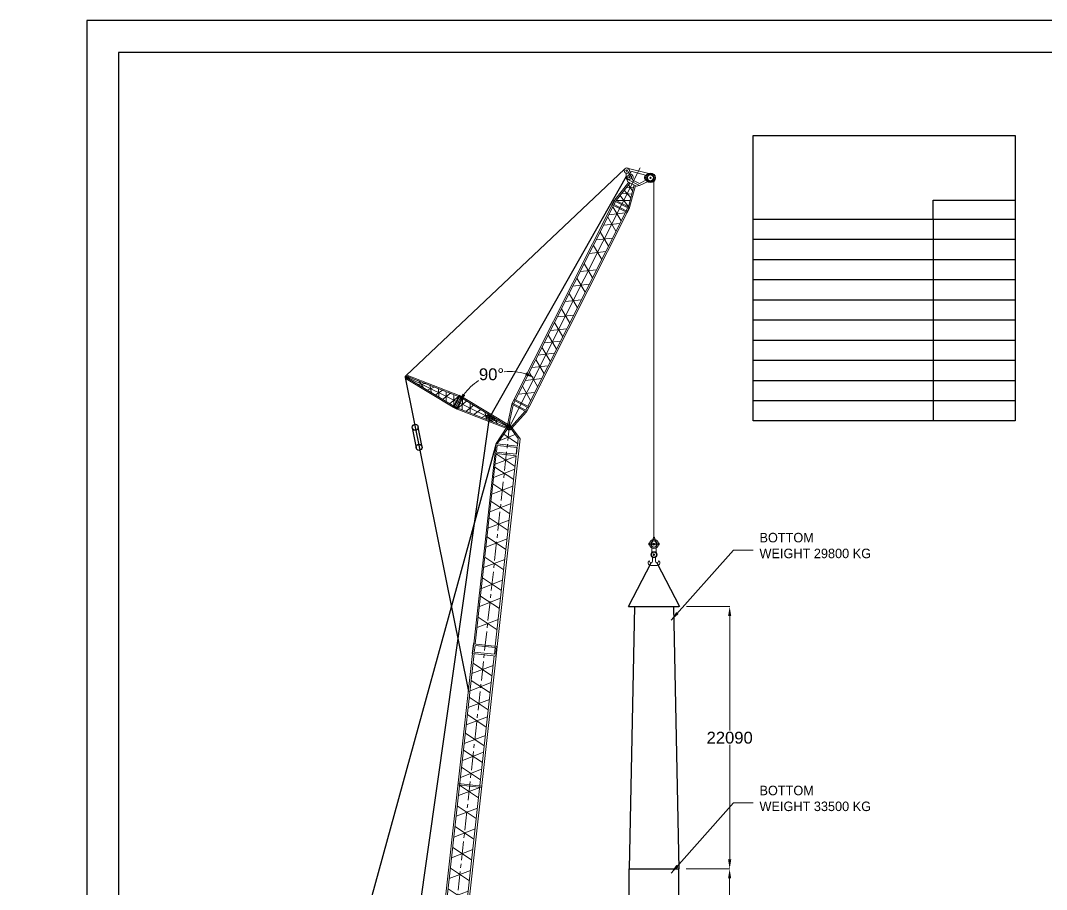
# Model space of a CAD drawing. Header units: millimetres. Extents: x -532461 to 503061443, y -184551 to 137919.
# Drawn here: x -285112 to -198734, y -119306 to -46127 of the extents above; entities that cross this region are included whole.
import ezdxf

# ---------------------------------------------------------------- set-up
doc = ezdxf.new("R2010")
doc.units = ezdxf.units.MM
doc.linetypes.add('CENTER', pattern=[50.8, 31.75, -6.35, 6.35, -6.35])
doc.linetypes.add('HIDDEN', pattern=[9.525, 6.35, -3.175])
doc.styles.get("Standard").update_dxf_attribs({"font": 'arial.ttf'})
doc.dimstyles.get("Standard").update_dxf_attribs({"dimtxt": 1000, "dimasz": 800, "dimexe": 0.18, "dimexo": 600, "dimgap": 100, "dimtad": 0, "dimtih": 1, "dimtoh": 1, "dimdec": 0, "dimzin": 0, "dimdsep": 46, "dimtxsty": 'Standard', "dimcen": 0.09, "dimadec": 0, "dimazin": 0, "dimtfac": 1, "dimtdec": 0, "dimtofl": 0, "dimtmove": 0, "dimatfit": 3, "dimfxl": 1, "dimtolj": 1, "dimtzin": 0, "dimlwd": 5, "dimlwe": 5, "dimarcsym": 0})

# ---------------------------------------------------------------- blocks, each defined once
blk = doc.blocks.new('Main boom-73.5mtr')
at = {"color": 7, "linetype": 'CENTER', "lineweight": 5, "ltscale": 50}
blk.add_line((7993, 73557), (12, 105), dxfattribs=at)
at = {"color": 7, "lineweight": 18, "ltscale": 50}
for p, q in [((7746, 73091), (6828, 71732)), ((7786, 72950), (6936, 71693)), ((8104, 72962), (8696, 72158)), ((8131, 73115), (8854, 72131)), ((8625, 71509), (8696, 72158)), ((5105, 54844), (6847, 70877)), ((6861, 71006), (6922, 71564)), ((6794, 54660), (8537, 70694))]:
    blk.add_line(p, q, dxfattribs=at)
at = {"color": 7, "lineweight": 18}
for p, q in [((4982, 54857), (6828, 71732)), ((6954, 54643), (8854, 72131)), ((8537, 70694), (6847, 70877)), ((6861, 71006), (6922, 71564)), ((8551, 70822), (6861, 71006)), ((8612, 71381), (6922, 71564)), ((8625, 71509), (6936, 71693)), ((6954, 54643), (4946, 54861)), ((5030, 54157), (5091, 54715)), ((6781, 54532), (5091, 54715)), ((-232, 7210), (4891, 54042)), ((-67, 7252), (5016, 54029)), ((1623, 7068), (6706, 53845)), ((1776, 6992), (6865, 53828)), ((6865, 53828), (4886, 54043)), ((6719, 53973), (5030, 54157)), ((5661, 42746), (3679, 42962)), ((5675, 42875), (3693, 43090)), ((3986, 29280), (2296, 29463)), ((4047, 29838), (2357, 30021)), ((4078, 29662), (2389, 29845)), ((3972, 29151), (2282, 29335)), ((2552, 15616), (862, 15800)), ((2566, 15745), (876, 15928)), ((2650, 15041), (642, 15259)), ((2477, 14930), (788, 15113)), ((-232, 7210), (-79, 64)), ((1782, 7051), (-226, 7269)), ((1598, 6941), (-69, 7122)), ((-69, 7122), (-49, 6495)), ((95, 47), (1776, 6992)), ((1443, 6333), (1598, 6941)), ((1443, 6333), (-49, 6495)), ((1411, 6207), (-45, 6365)), ((-45, 6365), (31, 4029)), ((836, 3941), (1411, 6207)), ((31, 4029), (844, 3941)), ((36, 3864), (124, 1138)), ((36, 3864), (795, 3782)), ((124, 1138), (795, 3782))]:
    blk.add_line(p, q, dxfattribs=at)
at = {"color": 7, "lineweight": 5}
for p, q in [((7135, 71987), (8448, 72495)), ((7487, 72508), (8650, 71736)), ((6844, 70848), (8439, 69791)), ((6749, 69974), (8534, 70664)), ((6629, 68872), (8414, 69562)), ((6724, 69745), (8319, 68688)), ((6569, 68318), (8164, 67261)), ((6474, 67445), (8259, 68135)), ((6316, 65984), (8100, 66673)), ((6411, 66857), (8005, 65800)), ((6163, 64583), (7948, 65273)), ((6258, 65457), (7853, 64400)), ((5991, 62995), (7775, 63685)), ((6086, 63869), (7680, 62811)), ((5804, 61271), (7588, 61961)), ((5898, 62144), (7493, 61087)), ((5614, 59524), (7398, 60214)), ((5709, 60397), (7303, 59340)), ((5543, 58876), (7138, 57819)), ((5448, 58003), (7233, 58693)), ((5349, 57090), (6944, 56033)), ((5254, 56216), (7039, 56906)), ((4833, 52341), (6617, 53030)), ((4928, 53214), (6523, 52157)), ((4677, 50900), (6461, 51590)), ((4771, 51773), (6366, 50716)), ((4523, 49485), (6307, 50175)), ((4618, 50358), (6212, 49301)), ((4363, 48018), (6148, 48708)), ((4458, 48892), (6053, 47835)), ((4193, 46449), (5977, 47139)), ((4288, 47322), (5882, 46265)), ((4134, 45906), (5728, 44849)), ((4039, 45032), (5823, 45722)), ((3883, 43595), (5667, 44285)), ((3978, 44469), (5572, 43412)), ((3717, 42074), (5502, 42764)), ((3812, 42947), (5407, 41890)), ((3528, 40327), (5312, 41017)), ((3623, 41200), (5217, 40143)), ((3338, 38580), (5122, 39270)), ((3433, 39454), (5027, 38396)), ((3148, 36833), (4932, 37523)), ((3243, 37707), (4837, 36650)), ((2958, 35086), (4742, 35776)), ((3053, 35960), (4648, 34903)), ((2768, 33339), (4553, 34029)), ((2863, 34213), (4458, 33156)), ((2578, 31592), (4363, 32282)), ((2673, 32466), (4268, 31409)), ((2389, 29845), (4173, 30535)), ((2484, 30719), (4078, 29662)), ((2188, 28461), (3972, 29151)), ((2282, 29335), (3877, 28278)), ((1998, 26714), (3782, 27404)), ((2093, 27588), (3687, 26531)), ((1808, 24967), (3592, 25657)), ((1903, 25841), (3497, 24784)), ((1636, 22916), (3420, 23606)), ((1731, 23789), (3325, 22732)), ((1446, 21169), (3230, 21859)), ((1541, 22043), (3135, 20985)), ((1256, 19422), (3040, 20112)), ((1351, 20296), (2945, 19239)), ((1066, 17675), (2851, 18365)), ((1161, 18549), (2756, 17492)), ((876, 15928), (2661, 16618)), ((971, 16802), (2566, 15745)), ((693, 14240), (2477, 14930)), ((788, 15113), (2382, 14056)), ((503, 12493), (2287, 13183)), ((598, 13366), (2192, 12309)), ((313, 10746), (2098, 11436)), ((408, 11619), (2003, 10562)), ((119, 8960), (1903, 9650)), ((214, 9833), (1809, 8776)), ((-67, 7252), (1718, 7942)), ((28, 8125), (1623, 7068))]:
    blk.add_line(p, q, dxfattribs=at)
at = {"color": 7, "ltscale": 50}
blk.add_line((8551, 70822), (8611, 71381), dxfattribs=at)
at = {"color": 7, "lineweight": 13}
for p, q in [((8771, 71363), (8771, 71363)), ((8785, 71492), (8785, 71492))]:
    blk.add_line(p, q, dxfattribs=at)
for p, q in [((4891, 54042), (4982, 54857)), ((6781, 54532), (6719, 53973)), ((6865, 53828), (6954, 54643))]:
    blk.add_line(p, q)
at = {"color": 7, "lineweight": 18, "ltscale": 50}
for centre, radius in [((7940, 73070), 196), ((7940, 73070), 157), ((7940, 73070), 157), ((0, 0), 74), ((0, 0), 43.9)]:
    blk.add_circle(centre, radius, dxfattribs=at)
at = {"color": 7, "lineweight": 18}
blk.add_circle((7940, 73070), 62.4, dxfattribs=at)
blk.add_circle((7940, 73070), 62.4, dxfattribs=at)
blk.add_circle((7940, 73070), 62.4, dxfattribs=at)
blk.add_circle((7940, 73070), 62.4, dxfattribs=at)
at = {"color": 7, "linetype": 'HIDDEN', "lineweight": 18, "ltscale": 1500}
for radius in [62.4, 62.4, 49.9, 49.9]:
    blk.add_circle((7940, 73070), radius, dxfattribs=at)
blk.add_circle((0, 0), 106)
blk = doc.blocks.new('luff-24.5mtr')
at = {"color": 7, "linetype": 'CENTER', "lineweight": 5, "ltscale": 2500}
blk.add_line((0, 0), (11719, 21515), dxfattribs=at)
at = {"color": 7, "lineweight": 18, "ltscale": 50}
for p, q in [((10524, 20610), (10526, 21100)), ((10626, 21529), (12414, 21011)), ((10925, 21260), (12144, 20892)), ((9491, 18881), (10720, 20334)), ((9594, 18824), (10824, 20278)), ((10524, 20610), (11606, 20021)), ((10610, 18270), (11165, 20092)), ((10634, 20381), (11354, 19988)), ((10714, 18214), (11268, 20035)), ((11005, 20521), (11598, 20199)), ((11598, 20199), (12141, 20453)), ((11606, 20021), (12389, 20378)), ((9263, 18463), (498, 2371)), ((9367, 18407), (601, 2314)), ((9263, 18463), (10488, 17799)), ((9309, 18548), (10534, 17883)), ((9548, 18740), (9413, 18492)), ((9445, 18796), (10668, 18130)), ((9491, 18881), (10714, 18214)), ((10551, 18195), (10417, 17947)), ((10384, 17855), (1618, 1760)), ((10488, 17799), (1722, 1704)), ((271, 1954), (-172, 93)), ((375, 1898), (-31, 193)), ((271, 1954), (498, 2371)), ((271, 1954), (1495, 1288)), ((317, 2038), (1541, 1372)), ((421, 1982), (555, 2230)), ((452, 2286), (1676, 1620)), ((498, 2371), (1722, 1704)), ((1495, 1288), (172, -94)), ((1392, 1345), (179, 79)), ((1400, 1339), (1400, 1339)), ((1437, 1428), (1572, 1676)), ((1495, 1288), (1722, 1704)), ((1581, 1671), (1581, 1671))]:
    blk.add_line(p, q, dxfattribs=at)
at = {"color": 7, "lineweight": 5, "ltscale": 50}
for p, q in [((10482, 19873), (11105, 19898)), ((11010, 19585), (10693, 20123)), ((10610, 18270), (9948, 19242)), ((10102, 19425), (10933, 19330)), ((10840, 19024), (10309, 19669)), ((9308, 18303), (9967, 17090)), ((9594, 18824), (10770, 18794)), ((8842, 17447), (9501, 16234)), ((10326, 17751), (8950, 17642)), ((9860, 16895), (8484, 16786)), ((9193, 15670), (7817, 15561)), ((8175, 16222), (8834, 15009)), ((7566, 15104), (8225, 13891)), ((8584, 14552), (7208, 14443)), ((7768, 13055), (6392, 12946)), ((6751, 13607), (7410, 12394)), ((6091, 12396), (6750, 11183)), ((7109, 11844), (5733, 11735)), ((6412, 10564), (5036, 10455)), ((5394, 11116), (6053, 9903)), ((4703, 9847), (5362, 8634)), ((4085, 8713), (4744, 7501)), ((5720, 9295), (4344, 9186)), ((5103, 8161), (3727, 8052)), ((4547, 7142), (3171, 7033)), ((3530, 7694), (4189, 6481)), ((3984, 6131), (2608, 6022)), ((2966, 6683), (3625, 5470)), ((2420, 5653), (3077, 4439)), ((1840, 4588), (2497, 3374)), ((3428, 5106), (2052, 4997)), ((2857, 4035), (1480, 3928)), ((2229, 2882), (853, 2775)), ((1212, 3436), (1869, 2222))]:
    blk.add_line(p, q, dxfattribs=at)
at = {"color": 7, "lineweight": 5}
for p, q in [((10754, 19888), (10743, 19886)), ((9847, 18261), (9852, 18250)), ((10028, 18593), (10032, 18583)), ((985, 1991), (996, 1993)), ((802, 1660), (813, 1662))]:
    blk.add_line(p, q, dxfattribs=at)
for p, q in [((9263, 18463), (9491, 18881)), ((10488, 17799), (10714, 18214))]:
    blk.add_line(p, q)
at = {"color": 7, "ltscale": 50}
for p, q in [((10619, 18266), (10619, 18266)), ((10425, 17942), (10426, 17942))]:
    blk.add_line(p, q, dxfattribs=at)
at = {"color": 7}
blk.add_line((2842, 3484), (2841, 3484), dxfattribs=at)
at = {"color": 7, "lineweight": 18, "ltscale": 50}
for centre, radius in [((10573, 21316), 220), ((10573, 21316), 65.3), ((10780, 20744), 183), ((10780, 20744), 57.2), ((12547, 20647), 313), ((12547, 20647), 253), ((12547, 20647), 53.9), ((0, 0), 196), ((0, 0), 157), ((0, 0), 157)]:
    blk.add_circle(centre, radius, dxfattribs=at)
at = {"color": 7, "ltscale": 50}
blk.add_circle((12547, 20647), 388, dxfattribs=at)
at = {"color": 7, "lineweight": 18}
blk.add_circle((0, 0), 62.4, dxfattribs=at)
blk.add_circle((0, 0), 62.4, dxfattribs=at)
blk.add_circle((0, 0), 62.4, dxfattribs=at)
blk.add_circle((0, 0), 62.4, dxfattribs=at)
at = {"color": 7, "linetype": 'HIDDEN', "lineweight": 18, "ltscale": 1500}
for radius in [62.4, 62.4, 49.9, 49.9]:
    blk.add_circle((0, 0), radius, dxfattribs=at)
at = {"color": 7, "lineweight": 18, "ltscale": 50}
for centre, radius, start, end in [((10573, 21316), 357, 299.03715, 351.06727), ((10830, 20738), 279, 309.03584, 107.46167), ((12360, 20671), 309, 134.23541, 224.94796), ((10477, 20508), 113, 345.45878, 65.16578), ((10686, 20467), 100, 172.53653, 238.88792), ((11398, 20079), 100, 243.96046, 310.31186), ((11546, 19926), 113, 57.6826, 137.3896)]:
    blk.add_arc(centre, radius, start, end, dxfattribs=at)
blk = doc.blocks.new('fly mast')
at = {"color": 7, "lineweight": 18, "ltscale": 50}
for p, q in [((-4766, 1577), (-8788, 3867)), ((-4727, 1663), (-8749, 3953)), ((-4340, 2505), (-8697, 4066)), ((-4301, 2590), (-8657, 4152)), ((-4340, 2505), (-8198, 3887)), ((-4766, 1577), (-4301, 2590)), ((-4697, 1545), (-4231, 2558)), ((-4168, 2425), (-4555, 1584)), ((-4492, 1451), (-4026, 2464)), ((-4422, 1419), (-3956, 2432)), ((-3996, 2346), (-236, 206)), ((-3956, 2432), (65, 142)), ((-4422, 1419), (-65, -142)), ((-4382, 1505), (-310, 45)), ((-310, 45), (-236, 206)), ((-310, 45), (-26, -57)), ((0, 0), (-247, 114)), ((-236, 206), (26, 57))]:
    blk.add_line(p, q, dxfattribs=at)
at = {"color": 7, "linetype": 'CENTER', "lineweight": 5, "ltscale": 2500}
blk.add_line((-273, 126), (-8723, 4009), dxfattribs=at)
at = {"color": 7, "lineweight": 5, "ltscale": 50}
for p, q in [((-7132, 3505), (-7818, 3423)), ((-7304, 3130), (-7689, 3705)), ((-6391, 3240), (-6973, 2942)), ((-6620, 2741), (-6774, 3377)), ((-5715, 2997), (-6300, 2559)), ((-5996, 2386), (-6044, 3115)), ((-5034, 2753), (-5694, 2213)), ((-5367, 2028), (-5387, 2880)), ((-4727, 1663), (-4730, 2644)), ((-4340, 2505), (-5087, 1868)), ((-4382, 1505), (-3636, 2141)), ((-3996, 2346), (-3992, 1365)), ((-3689, 1256), (-3029, 1796)), ((-3356, 1982), (-3335, 1129)), ((-3008, 1012), (-2423, 1451)), ((-2332, 770), (-1749, 1067)), ((-2102, 1268), (-1949, 633)), ((-1418, 879), (-1034, 305)), ((-1591, 504), (-904, 586))]:
    blk.add_line(p, q, dxfattribs=at)
at = {"color": 7, "lineweight": 5}
for p, q in [((-4490, 1987), (-4492, 1996)), ((-4215, 1861), (-4217, 1870))]:
    blk.add_line(p, q, dxfattribs=at)
at = {"color": 7, "ltscale": 50}
for p, q in [((-3996, 2346), (-4340, 2505)), ((-3956, 2432), (-4301, 2590)), ((-4267, 2480), (-4267, 2480)), ((-3992, 2353), (-3992, 2354)), ((-4422, 1419), (-4766, 1577)), ((-4382, 1505), (-4727, 1663))]:
    blk.add_line(p, q, dxfattribs=at)
at = {"color": 7}
blk.add_line((-2935, 2079), (-2935, 2079), dxfattribs=at)
at = {"color": 7, "lineweight": 18, "ltscale": 50}
for centre, radius in [((-8723, 4009), 157), ((-1814, 834), 151), ((-1814, 834), 139), ((-1814, 834), 39.4), ((-1548, 712), 151), ((-1548, 712), 139), ((-1548, 712), 39.4), ((0, 0), 196), ((0, 0), 157), ((0, 0), 157)]:
    blk.add_circle(centre, radius, dxfattribs=at)
at = {"color": 7, "lineweight": 18}
for centre in [(-8723, 4009), (-8723, 4009), (0, 0), (0, 0), (0, 0), (0, 0)]:
    blk.add_circle(centre, 62.4, dxfattribs=at)
at = {"color": 7, "linetype": 'HIDDEN', "lineweight": 18, "ltscale": 1500}
for centre, radius in [((-8723, 4009), 62.4), ((-8723, 4009), 49.9), ((0, 0), 62.4), ((0, 0), 62.4), ((0, 0), 49.9), ((0, 0), 49.9)]:
    blk.add_circle(centre, radius, dxfattribs=at)
blk = doc.blocks.new('*D24')
at = {"color": 0, "lineweight": 5, "transparency": 16777216}
for start, end in [(48.66685, 77.41075), (6.28746, 35.69428)]:
    blk.add_arc((-252317, -156054), 7294, start, end, dxfattribs=at)
at = {"color": 0, "transparency": 16777216}
for points in [[(-250749, -149067), (-250705, -148804), (-251516, -148804)], [(-244934, -155248), (-245200, -155263), (-245023, -156054)]]:
    blk.add_solid(points, dxfattribs=at)
at = {"layer": 'Defpoints', "color": 0, "transparency": 16777216}
for p in [(-243909, -79919), (-245871, -152641), (-252019, -153357), (-269151, -156054), (-241790, -156054)]:
    blk.add_point(p, dxfattribs=at)
at = {"color": 0, "transparency": 16777216, "insert": (-246884, -151188), "char_height": 1000, "attachment_point": 5}
blk.add_mtext('\\A1;84°', dxfattribs=at)
blk = doc.blocks.new('*D25')
at = {"color": 0, "lineweight": 5, "transparency": 16777216}
for start, end in [(72.95187, 95.05534), (123.07314, 144.00087)]:
    blk.add_arc((-243963, -80406), 4724, start, end, dxfattribs=at)
at = {"color": 0, "transparency": 16777216}
for points in [[(-242528, -75766), (-242628, -76013), (-241836, -76188)], [(-247671, -77698), (-247899, -77560), (-248199, -78314)]]:
    blk.add_solid(points, dxfattribs=at)
at = {"layer": 'Defpoints', "color": 0, "transparency": 16777216}
for p in [(-232931, -58530), (-244243, -75690), (-252570, -76155), (-244233, -80273), (-243963, -80406)]:
    blk.add_point(p, dxfattribs=at)
at = {"color": 0, "transparency": 16777216, "insert": (-245460, -75925), "char_height": 1000, "attachment_point": 5}
blk.add_mtext('\\A1;90°', dxfattribs=at)
blk = doc.blocks.new('*D26')
at = {"color": 0, "lineweight": 5, "transparency": 16777216}
for p, q in [((-229080, -117573), (-225411, -117573)), ((-225411, -118373), (-225411, -126222)), ((-225411, -135293), (-225411, -127443)), ((-229080, -136093), (-225411, -136093))]:
    blk.add_line(p, q, dxfattribs=at)
at = {"color": 0, "transparency": 16777216}
for points in [[(-225545, -118373), (-225278, -118373), (-225411, -117573)], [(-225545, -135293), (-225278, -135293), (-225411, -136093)]]:
    blk.add_solid(points, dxfattribs=at)
at = {"layer": 'Defpoints', "color": 0, "transparency": 16777216}
for p in [(-229680, -117573), (-229680, -136093), (-225411, -136093)]:
    blk.add_point(p, dxfattribs=at)
at = {"color": 0, "transparency": 16777216, "insert": (-225411, -126833), "char_height": 1000, "attachment_point": 5}
blk.add_mtext('\\A1;18520', dxfattribs=at)
blk = doc.blocks.new('*D27')
at = {"color": 0, "lineweight": 5, "transparency": 16777216}
for p, q in [((-229030, -95483), (-225406, -95483)), ((-225406, -96283), (-225406, -105917)), ((-225406, -116773), (-225406, -107138)), ((-229080, -117573), (-225406, -117573))]:
    blk.add_line(p, q, dxfattribs=at)
at = {"color": 0, "transparency": 16777216}
for points in [[(-225540, -96283), (-225273, -96283), (-225406, -95483)], [(-225540, -116773), (-225273, -116773), (-225406, -117573)]]:
    blk.add_solid(points, dxfattribs=at)
at = {"layer": 'Defpoints', "color": 0, "transparency": 16777216}
for p in [(-229630, -95483), (-225406, -95483), (-229680, -117573)]:
    blk.add_point(p, dxfattribs=at)
at = {"color": 0, "transparency": 16777216, "insert": (-225406, -106528), "char_height": 1000, "attachment_point": 5}
blk.add_mtext('\\A1;22090', dxfattribs=at)

msp = doc.modelspace()

# ---------------------------------------------------------------- linework, layer by layer
for p, q in [((-252648.7, -76019.1), (-234258.1, -58651.3)), ((-245628.7, -79583.3), (-234103.4, -59228.2)), ((-252722.8, -76191.1), (-247403, -102642.4)), ((-256088.5, -153107.7), (-245628.7, -79583.3)), ((-252126.8, -80432.6), (-251804.7, -82103.9)), ((-251303.3, -82052.3), (-251628.5, -80386.5)), ((-245078.2, -81741.8), (-263781.5, -149881.5)), ((-233929.6, -95482.7), (-233879.6, -95482.7)), ((-233427.1, -95482.7), (-233879.6, -117572.7)), ((-233879.6, -95482.7), (-229679.6, -95482.7)), ((-233427.1, -95482.7), (-230132.1, -95482.7)), ((-230132.1, -95482.7), (-229679.6, -117572.7)), ((-229629.6, -95482.7), (-229679.6, -95482.7)), ((-233879.6, -136092.7), (-233879.6, -117572.7)), ((-233879.6, -117572.7), (-229679.6, -117572.7)), ((-233879.6, -117572.7), (-229679.6, -117572.7)), ((-229679.6, -136092.7), (-229679.6, -117572.7))]:
    msp.add_line(p, q)
at = {"color": 7, "linetype": 'CENTER', "lineweight": 5, "ltscale": 2500}
msp.add_line((-231779.6, -89676.3), (-231779.6, -59371.9), dxfattribs=at)
at = {"color": 7, "ltscale": 50}
for p, q in [((-208264.4, -62848.8), (-208264.4, -61242.6)), ((-208264.4, -61242.6), (-201369, -61242.6)), ((-223421.2, -62848.8), (-201369, -62848.8)), ((-208264.4, -62848.8), (-208264.4, -79828.3)), ((-223421.2, -64546.7), (-201369, -64546.7)), ((-223421.2, -66244.7), (-201369, -66244.7)), ((-223421.2, -67942.6), (-201369, -67942.6)), ((-223421.2, -69640.6), (-201369, -69640.6)), ((-223421.2, -71338.5), (-201369, -71338.5)), ((-223421.2, -73036.5), (-201369, -73036.5)), ((-223421.2, -74734.4), (-201369, -74734.4)), ((-223421.2, -76432.4), (-201369, -76432.4)), ((-223421.2, -78130.4), (-201369, -78130.4)), ((-233929.6, -95482.7), (-232026.5, -91789.7)), ((-231532.8, -91789.7), (-229629.6, -95482.7))]:
    msp.add_line(p, q, dxfattribs=at)
at = {"color": 7, "lineweight": 13}
for p, q in [((-231825, -89657.3), (-231882.3, -89848.7)), ((-231734.3, -89657.3), (-231676.9, -89848.7)), ((-231973.3, -90214.3), (-231882.3, -89848.7)), ((-231973.3, -90214.3), (-231973.3, -90947.4)), ((-231676.9, -89848.7), (-231586, -90214.3)), ((-231586, -90214.3), (-231586, -90947.4)), ((-231899.5, -91339.4), (-231899.5, -91667)), ((-231659.8, -91339.4), (-231659.8, -91667)), ((-231956.8, -92031.2), (-231564.6, -92031.2))]:
    msp.add_line(p, q, dxfattribs=at)
at = {"color": 7, "linetype": 'CENTER', "lineweight": 13, "ltscale": 300}
msp.add_line((-232159.4, -90214.3), (-231399.9, -90214.3), dxfattribs=at)
at = {"color": 7, "ltscale": 50}
for points in [[(-279541.5, -184550.8), (-85994.8, -184550.8), (-85994.8, -46127.4), (-279541.5, -46127.4)], [(-276857.7, -181867.1), (-88678.5, -181867.1), (-88678.5, -48811.1), (-276857.7, -48811.1)], [(-223421.2, -55798.2), (-201369, -55798.2), (-201369, -79828.3), (-223421.2, -79828.3)]]:
    msp.add_lwpolyline(points, close=True, dxfattribs=at)
for centre in [(-251880.4, -80379.8), (-251554, -82078.1)]:
    msp.add_circle(centre, 252)
at = {"color": 7, "lineweight": 13}
for centre, radius in [((-231779.6, -89676.3), 47.7), ((-231779.6, -90214.3), 379.8), ((-231779.6, -90214.3), 81.8), ((-231779.6, -90214.3), 45.3), ((-231779.6, -90214.3), 18.4), ((-231779.6, -91113.9), 255.4), ((-231779.6, -91111.7), 57.8), ((-231779.6, -91111.7), 28.6)]:
    msp.add_circle(centre, radius, dxfattribs=at)
at = {"color": 7, "linetype": 'HIDDEN', "lineweight": 13, "ltscale": 1000}
msp.add_circle((-231779.6, -90214.3), 261.2, dxfattribs=at)
at = {"color": 7, "lineweight": 13, "ltscale": 50}
msp.add_circle((-231779.6, -91111.7), 206.7, dxfattribs=at)
at = {"color": 7, "lineweight": 13}
for centre, radius, start, end in [((-231779.6, -89679.8), 50.6, 26.378734, 158.596219), ((-232159.4, -90214.3), 65.6, 85.044061, 274.955939), ((-232159.4, -90214.3), 37.8, 87.149082, 272.850918), ((-232159.4, -90214.3), 19.9, 88.500838, 271.499162), ((-231399.9, -90214.3), 65.6, 265.044061, 94.955939), ((-231399.9, -90214.3), 37.8, 267.149082, 92.850918), ((-231399.9, -90214.3), 19.9, 268.500838, 91.499162), ((-232109.3, -91792.7), 175.5, 105.678424, 220.612279), ((-231975.7, -91683.9), 347.8, 219.896993, 273.12153), ((-232013.1, -91645.1), 145.2, 171.526928, 264.718427), ((-232043.1, -91645.4), 145.3, 276.578789, 351.439296), ((-231516.1, -91645.4), 145.3, 188.560704, 263.421211), ((-231583.6, -91683.9), 347.8, 266.87847, 320.103007), ((-231546.2, -91645.1), 145.2, 275.281573, 8.473072), ((-231450, -91792.7), 175.5, 319.387721, 74.321576)]:
    msp.add_arc(centre, radius, start, end, dxfattribs=at)

# ---------------------------------------------------------------- block references
for name, p, rotation in [('luff-24.5mtr', (-243963, -80406.1), 1.813746933361738), ('fly mast', (-243963.1, -80406.1), 358.3999999999999), ('Main boom-73.5mtr', (-252031, -153462), 359.8999999999999)]:
    msp.add_blockref(name, p, dxfattribs=dict(rotation=rotation))

# ---------------------------------------------------------------- texts
at = {"color": 7, "ltscale": 50, "char_height": 800, "attachment_point": 4}
for s, insert in [('{\\fVijaya|b0|i0|c0|p34;BOTTOM\\PWEIGHT 29800 KG}', (-222895.5, -90346.3)), ('{\\fVijaya|b0|i0|c0|p34;BOTTOM\\PWEIGHT 33500 KG}', (-222895.5, -111642.4))]:
    msp.add_mtext(s, dxfattribs=dict(at, insert=insert))

# ---------------------------------------------------------------- dimensions: what is measured, and where the dimension line sits
for base, line1, line2, picture, middle in [((-244242.9, -75690.1), ((-243963, -80406.2), (-232931, -58530.5)), ((-244232.7, -80272.9), (-252570.4, -76154.8)), '*D25', (-245460.2, -75925.3)), ((-245871, -152641.1), ((-269150.6, -156054), (-241790.3, -156054)), ((-243909.2, -79918.6), (-252019.2, -153357)), '*D24', (-246883.9, -151187.8))]:
    dim = msp.add_angular_dim_2l(base=base, line1=line1, line2=line2, dimstyle='Standard')
    dim.commit()
    dim.dimension.update_dxf_attribs({"geometry": picture, "text_midpoint": middle})
for base, p2, picture, middle in [((-225406.2, -95482.7), (-229629.6, -95482.7), '*D27', (-225406.2, -106527.7)), ((-225411.3, -136092.7), (-229679.6, -136092.7), '*D26', (-225411.3, -126832.7))]:
    dim = msp.add_linear_dim(base=base, p1=(-229679.6, -117572.7), p2=p2, angle=90, dimstyle='Standard')
    dim.commit()
    dim.dimension.update_dxf_attribs({"geometry": picture, "text_midpoint": middle})

# ---------------------------------------------------------------- leaders
at = {"color": 7, "linetype": 'ByBlock', "ltscale": 50}
for points in [[(-230339.3, -96626), (-225096.8, -90719.3), (-223431.9, -90719.3)], [(-230339.3, -117922.1), (-225096.8, -112015.4), (-223431.9, -112015.4)]]:
    msp.add_leader(points, dimstyle='Standard', dxfattribs=at)

doc.saveas('drawing.dxf')
